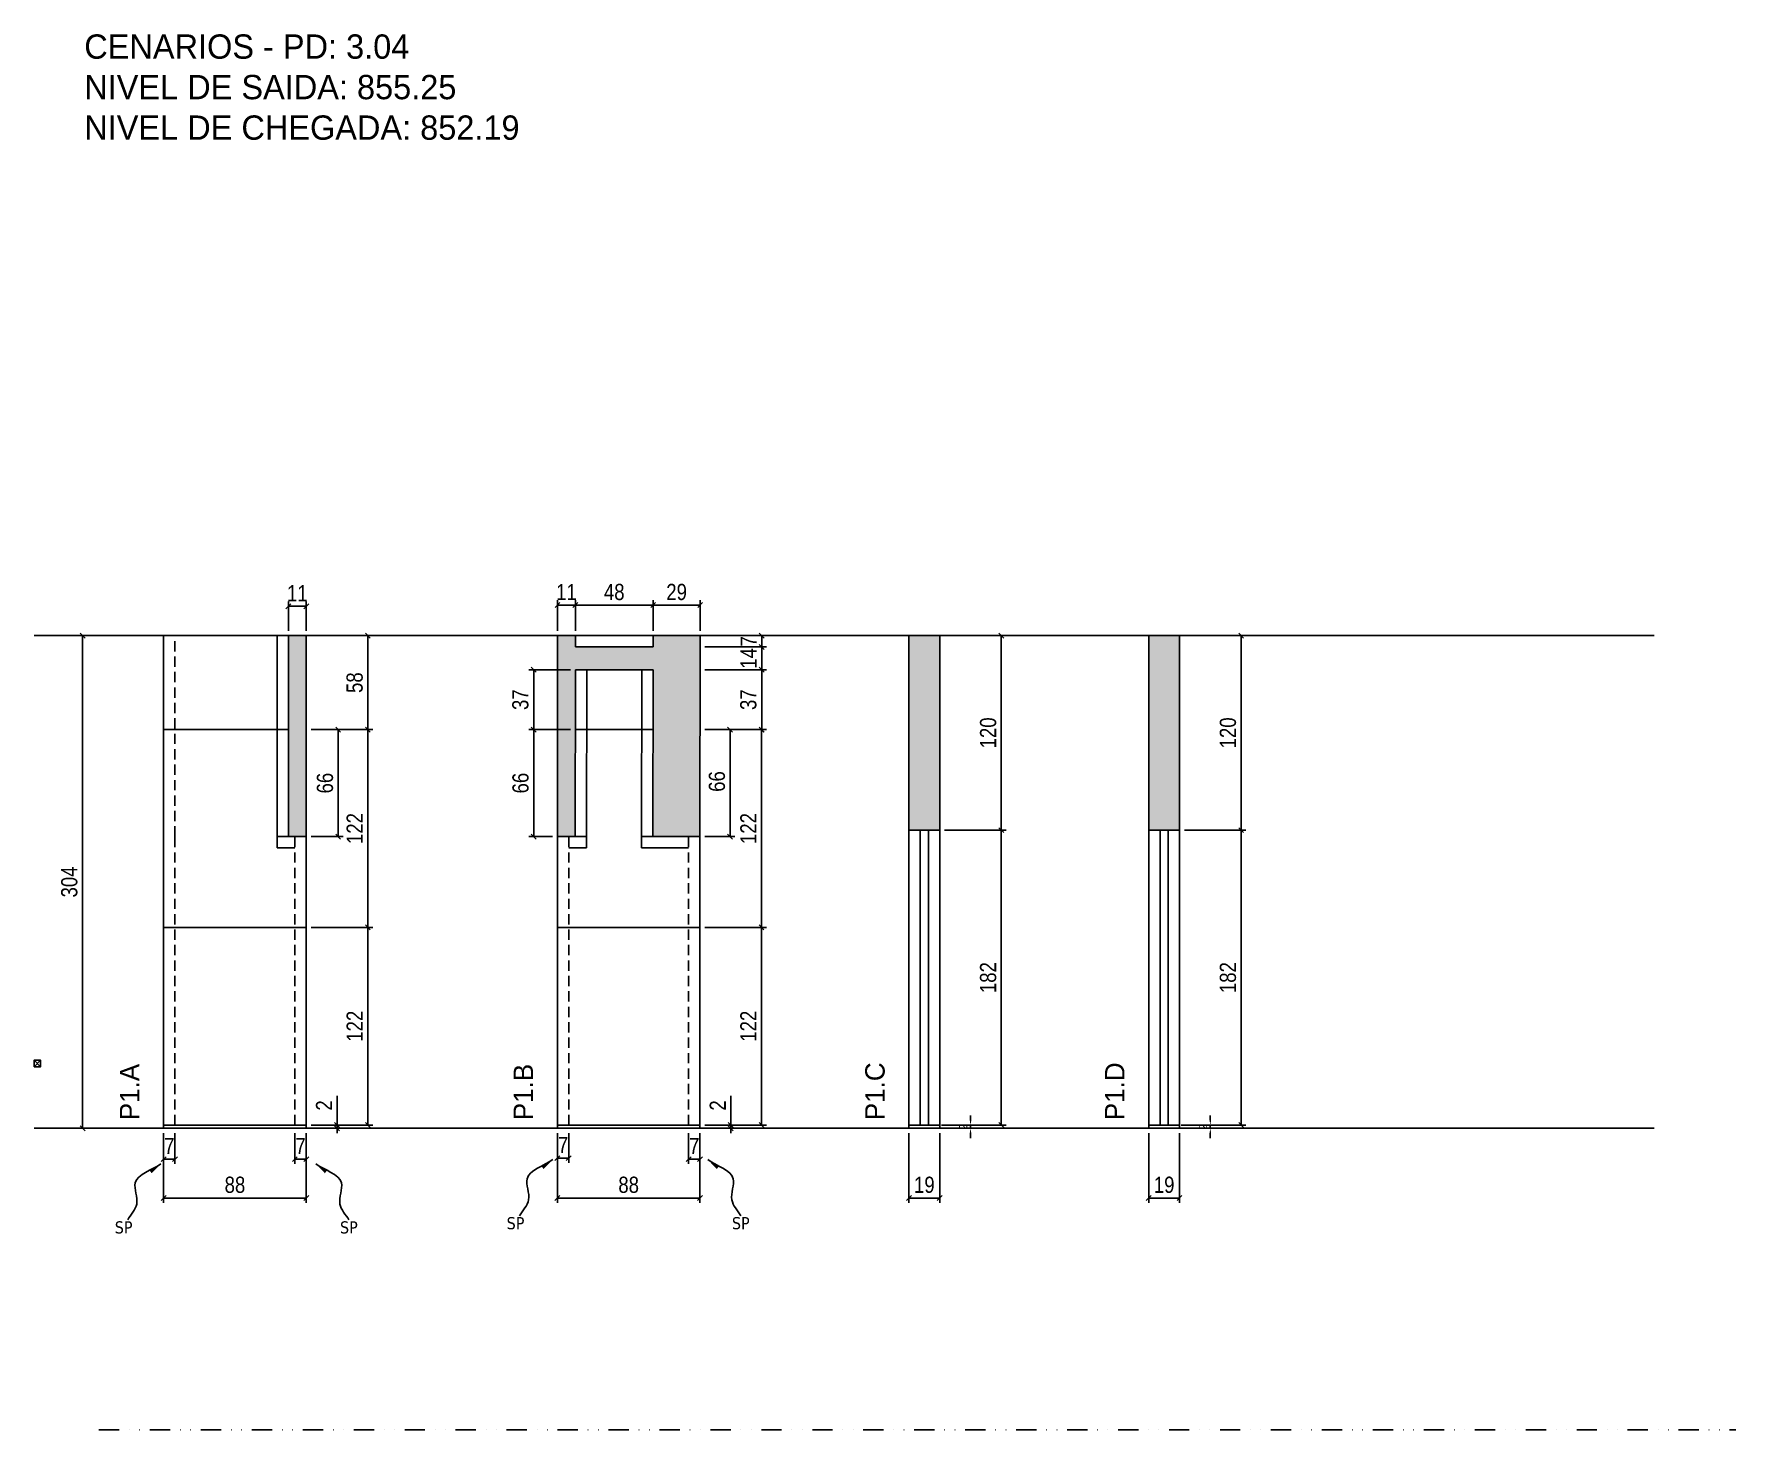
# Model space of a CAD drawing. Header units: centimetres. Extents: x 0 to 1050, y -566 to 295.
import ezdxf

# ---------------------------------------------------------------- set-up
doc = ezdxf.new("R2010")
doc.units = ezdxf.units.CM
for name, pattern in [('DASHED', [2, -2]), ('DIVIDE2', [0.625, 0.25, -0.125, 0, -0.125, 0, -0.125]), ('HIDDEN', [9.525, 6.35, -3.175])]:
    doc.linetypes.add(name, pattern=pattern)
for name, color, linetype in [('COTA', 241, 'Continuous'), ('NOMENCLATURA', 7, 'Continuous'), ('Nível', 160, 'Continuous'), ('Paineis', 7, 'Continuous'), ('Painéis', 200, 'Continuous'), ('SARR_2.2x7', 40, 'Continuous'), ('Sarrafo de Pressão', 42, 'HIDDEN'), ('texto', 7, 'Continuous')]:
    doc.layers.add(name, color=color, linetype=linetype)
doc.styles.add('COTA TECNICA', font='techl___.ttf', dxfattribs={"height": 10})
doc.dimstyles.new('PAINEL', dxfattribs={"dimtxt": 10, "dimasz": 3, "dimexe": 3, "dimexo": 3, "dimgap": 3, "dimtad": 1, "dimdec": 1, "dimzin": 12, "dimtxsty": 'COTA TECNICA', "dimblk1": 'OBLIQUE', "dimblk2": 'OBLIQUE', "dimsah": 1, "dimcen": 0.9, "dimclrd": 4, "dimclre": 4, "dimclrt": 240, "dimadec": 1, "dimazin": 3, "dimtfac": 1, "dimtdec": 1, "dimtmove": 0, "dimatfit": 3, "dimtzin": 12})
doc.dimstyles.new('PAINEL-NOVA', dxfattribs={"dimtxt": 5, "dimasz": 3, "dimexe": 1, "dimexo": 1, "dimgap": 1, "dimtad": 1, "dimcen": 2.5, "dimazin": 3, "dimtfac": 1, "dimtmove": 0, "dimatfit": 3})
doc.dimstyles.get("Standard").update_dxf_attribs({"dimtxt": 2.5, "dimasz": 2.5, "dimexe": 1.25, "dimexo": 0.625, "dimtad": 1, "dimcen": 2.5, "dimazin": 3, "dimtfac": 1, "dimtmove": 0, "dimatfit": 3})

# ---------------------------------------------------------------- blocks, each defined once
blk = doc.blocks.new('_Oblique')
at = {"color": 0, "linetype": 'ByBlock', "lineweight": -2}
blk.add_line((-0.5, -0.5), (0.5, 0.5), dxfattribs=at)
blk = doc.blocks.new('*D17')
at = {"layer": 'COTA', "color": 4, "lineweight": -2, "transparency": 16777216}
for p, q in [((47, -76), (27, -76)), ((30, -380), (30, -76)), ((47, -380), (27, -380))]:
    blk.add_line(p, q, dxfattribs=at)
at = {"layer": 'Defpoints', "color": 0, "transparency": 16777216}
for p in [(30, -76), (50, -76), (50, -380)]:
    blk.add_point(p, dxfattribs=at)
at = {"layer": 'COTA', "color": 4, "lineweight": -2, "transparency": 16777216, "xscale": 3, "yscale": 3, "zscale": 3}
for p, rotation in [((30, -76), 90), ((30, -380), 270)]:
    blk.add_blockref('_Oblique', p, dxfattribs=dict(at, rotation=rotation))
at = {"layer": 'COTA', "color": 240, "transparency": 16777216, "insert": (21.8, -228), "char_height": 10, "attachment_point": 5, "rotation": 90, "style": 'COTA TECNICA'}
blk.add_mtext('\\A1;304', dxfattribs=at)
blk = doc.blocks.new('MULDURA')
at = {"layer": 'Paineis'}
for p, q in [((0, 0), (4, 4)), ((4, 0), (0, 4))]:
    blk.add_line(p, q, dxfattribs=at)
blk.add_lwpolyline([(0, 0), (4, 0), (4, 4), (0, 4)], close=True, dxfattribs=at)
blk = doc.blocks.new('*D19')
at = {"layer": 'COTA', "color": 4, "lineweight": -2, "transparency": 16777216}
for p, q in [((187, -378), (187, -359.9)), ((171, -378), (190, -378)), ((187, -380), (187, -378)), ((171, -380), (190, -380)), ((187, -380), (187, -383))]:
    blk.add_line(p, q, dxfattribs=at)
at = {"layer": 'Defpoints', "color": 0, "transparency": 16777216}
for p in [(168, -378), (187, -378), (168, -380)]:
    blk.add_point(p, dxfattribs=at)
at = {"layer": 'COTA', "color": 4, "lineweight": -2, "transparency": 16777216, "xscale": 3, "yscale": 3, "zscale": 3}
for p, rotation in [((187, -378), 270), ((187, -380), 90)]:
    blk.add_blockref('_Oblique', p, dxfattribs=dict(at, rotation=rotation))
at = {"layer": 'COTA', "color": 240, "transparency": 16777216, "insert": (179, -365.9), "char_height": 10, "attachment_point": 5, "rotation": 90, "style": 'COTA TECNICA'}
blk.add_mtext('\\A1;2', dxfattribs=at)
blk = doc.blocks.new('*D20')
at = {"layer": 'COTA', "color": 4, "lineweight": -2, "transparency": 16777216}
for p, q in [((171, -256), (209, -256)), ((206, -378), (206, -256)), ((171, -378), (209, -378))]:
    blk.add_line(p, q, dxfattribs=at)
at = {"layer": 'Defpoints', "color": 0, "transparency": 16777216}
for p in [(168, -256), (206, -256), (168, -378)]:
    blk.add_point(p, dxfattribs=at)
at = {"layer": 'COTA', "color": 4, "lineweight": -2, "transparency": 16777216, "xscale": 3, "yscale": 3, "zscale": 3}
for p, rotation in [((206, -256), 90), ((206, -378), 270)]:
    blk.add_blockref('_Oblique', p, dxfattribs=dict(at, rotation=rotation))
at = {"layer": 'COTA', "color": 240, "transparency": 16777216, "insert": (197.9, -317), "char_height": 10, "attachment_point": 5, "rotation": 90, "style": 'COTA TECNICA'}
blk.add_mtext('\\A1;122', dxfattribs=at)
blk = doc.blocks.new('*D21')
at = {"layer": 'COTA', "color": 4, "lineweight": -2, "transparency": 16777216}
for p, q in [((171, -76), (209, -76)), ((206, -134), (206, -76)), ((171, -134), (209, -134))]:
    blk.add_line(p, q, dxfattribs=at)
at = {"layer": 'Defpoints', "color": 0, "transparency": 16777216}
for p in [(168, -76), (206, -76), (168, -134)]:
    blk.add_point(p, dxfattribs=at)
at = {"layer": 'COTA', "color": 4, "lineweight": -2, "transparency": 16777216, "xscale": 3, "yscale": 3, "zscale": 3}
for p, rotation in [((206, -76), 90), ((206, -134), 270)]:
    blk.add_blockref('_Oblique', p, dxfattribs=dict(at, rotation=rotation))
at = {"layer": 'COTA', "color": 240, "transparency": 16777216, "insert": (197.9, -105), "char_height": 10, "attachment_point": 5, "rotation": 90, "style": 'COTA TECNICA'}
blk.add_mtext('\\A1;58', dxfattribs=at)
blk = doc.blocks.new('*D23')
at = {"layer": 'COTA', "color": 4, "lineweight": -2, "transparency": 16777216}
for p, q in [((80, -383), (80, -402)), ((87, -383), (87, -402)), ((80, -399), (87, -399))]:
    blk.add_line(p, q, dxfattribs=at)
at = {"layer": 'Defpoints', "color": 0, "transparency": 16777216}
for p in [(80, -380), (87, -380), (87, -399)]:
    blk.add_point(p, dxfattribs=at)
at = {"layer": 'COTA', "color": 4, "lineweight": -2, "transparency": 16777216, "xscale": 3, "yscale": 3, "zscale": 3, "rotation": 180}
blk.add_blockref('_Oblique', (80, -399), dxfattribs=at)
at = {"layer": 'COTA', "color": 4, "lineweight": -2, "transparency": 16777216, "xscale": 3, "yscale": 3, "zscale": 3}
blk.add_blockref('_Oblique', (87, -399), dxfattribs=at)
at = {"layer": 'COTA', "color": 240, "transparency": 16777216, "insert": (83.5, -390.9), "char_height": 10, "attachment_point": 5, "style": 'COTA TECNICA'}
blk.add_mtext('\\A1;7', dxfattribs=at)
blk = doc.blocks.new('*D24')
at = {"layer": 'COTA', "color": 4, "lineweight": -2, "transparency": 16777216}
for p, q in [((161, -383), (161, -402)), ((168, -383), (168, -402)), ((161, -399), (168, -399))]:
    blk.add_line(p, q, dxfattribs=at)
at = {"layer": 'Defpoints', "color": 0, "transparency": 16777216}
for p in [(161, -380), (168, -380), (168, -399)]:
    blk.add_point(p, dxfattribs=at)
at = {"layer": 'COTA', "color": 4, "lineweight": -2, "transparency": 16777216, "xscale": 3, "yscale": 3, "zscale": 3, "rotation": 180}
blk.add_blockref('_Oblique', (161, -399), dxfattribs=at)
at = {"layer": 'COTA', "color": 4, "lineweight": -2, "transparency": 16777216, "xscale": 3, "yscale": 3, "zscale": 3}
blk.add_blockref('_Oblique', (168, -399), dxfattribs=at)
at = {"layer": 'COTA', "color": 240, "transparency": 16777216, "insert": (164.5, -390.9), "char_height": 10, "attachment_point": 5, "style": 'COTA TECNICA'}
blk.add_mtext('\\A1;7', dxfattribs=at)
blk = doc.blocks.new('*D25')
at = {"layer": 'COTA', "color": 4, "lineweight": -2, "transparency": 16777216}
for p, q in [((80, -383), (80, -426)), ((168, -383), (168, -426)), ((80, -423), (168, -423))]:
    blk.add_line(p, q, dxfattribs=at)
at = {"layer": 'Defpoints', "color": 0, "transparency": 16777216}
for p in [(80, -380), (168, -380), (168, -423)]:
    blk.add_point(p, dxfattribs=at)
at = {"layer": 'COTA', "color": 4, "lineweight": -2, "transparency": 16777216, "xscale": 3, "yscale": 3, "zscale": 3, "rotation": 180}
blk.add_blockref('_Oblique', (80, -423), dxfattribs=at)
at = {"layer": 'COTA', "color": 4, "lineweight": -2, "transparency": 16777216, "xscale": 3, "yscale": 3, "zscale": 3}
blk.add_blockref('_Oblique', (168, -423), dxfattribs=at)
at = {"layer": 'COTA', "color": 240, "transparency": 16777216, "insert": (124, -414.9), "char_height": 10, "attachment_point": 5, "style": 'COTA TECNICA'}
blk.add_mtext('\\A1;88', dxfattribs=at)
blk = doc.blocks.new('*D26')
at = {"layer": 'COTA', "color": 4, "lineweight": -2, "transparency": 16777216}
for p, q in [((430, -378), (430, -359.9)), ((414, -378), (433, -378)), ((430, -380), (430, -378)), ((414, -380), (433, -380)), ((430, -380), (430, -383))]:
    blk.add_line(p, q, dxfattribs=at)
at = {"layer": 'Defpoints', "color": 0, "transparency": 16777216}
for p in [(411, -378), (430, -378), (411, -380)]:
    blk.add_point(p, dxfattribs=at)
at = {"layer": 'COTA', "color": 4, "lineweight": -2, "transparency": 16777216, "xscale": 3, "yscale": 3, "zscale": 3}
for p, rotation in [((430, -378), 270), ((430, -380), 90)]:
    blk.add_blockref('_Oblique', p, dxfattribs=dict(at, rotation=rotation))
at = {"layer": 'COTA', "color": 240, "transparency": 16777216, "insert": (422, -365.9), "char_height": 10, "attachment_point": 5, "rotation": 90, "style": 'COTA TECNICA'}
blk.add_mtext('\\A1;2', dxfattribs=at)
blk = doc.blocks.new('*D27')
at = {"layer": 'COTA', "color": 4, "lineweight": -2, "transparency": 16777216}
for p, q in [((414, -256), (452, -256)), ((449, -378), (449, -256)), ((414, -378), (452, -378))]:
    blk.add_line(p, q, dxfattribs=at)
at = {"layer": 'Defpoints', "color": 0, "transparency": 16777216}
for p in [(411, -256), (449, -256), (411, -378)]:
    blk.add_point(p, dxfattribs=at)
at = {"layer": 'COTA', "color": 4, "lineweight": -2, "transparency": 16777216, "xscale": 3, "yscale": 3, "zscale": 3}
for p, rotation in [((449, -256), 90), ((449, -378), 270)]:
    blk.add_blockref('_Oblique', p, dxfattribs=dict(at, rotation=rotation))
at = {"layer": 'COTA', "color": 240, "transparency": 16777216, "insert": (440.9, -317), "char_height": 10, "attachment_point": 5, "rotation": 90, "style": 'COTA TECNICA'}
blk.add_mtext('\\A1;122', dxfattribs=at)
blk = doc.blocks.new('*D28')
at = {"layer": 'COTA', "color": 4, "lineweight": -2, "transparency": 16777216}
for p, q in [((414.1, -97), (452.1, -97)), ((449.1, -134), (449.1, -97)), ((414.1, -134), (452.1, -134))]:
    blk.add_line(p, q, dxfattribs=at)
at = {"layer": 'Defpoints', "color": 0, "transparency": 16777216}
for p in [(411.1, -97), (449.1, -97), (411.1, -134)]:
    blk.add_point(p, dxfattribs=at)
at = {"layer": 'COTA', "color": 4, "lineweight": -2, "transparency": 16777216, "xscale": 3, "yscale": 3, "zscale": 3}
for p, rotation in [((449.1, -97), 90), ((449.1, -134), 270)]:
    blk.add_blockref('_Oblique', p, dxfattribs=dict(at, rotation=rotation))
at = {"layer": 'COTA', "color": 240, "transparency": 16777216, "insert": (440.9, -115.5), "char_height": 10, "attachment_point": 5, "rotation": 90, "style": 'COTA TECNICA'}
blk.add_mtext('\\A1;37', dxfattribs=at)
blk = doc.blocks.new('*D31')
at = {"layer": 'COTA', "color": 4, "lineweight": -2, "transparency": 16777216}
for p, q in [((323, -383), (323, -401.4)), ((330, -383), (330, -401.4)), ((323, -398.4), (330, -398.4))]:
    blk.add_line(p, q, dxfattribs=at)
at = {"layer": 'Defpoints', "color": 0, "transparency": 16777216}
for p in [(323, -380), (330, -380), (330, -398.4)]:
    blk.add_point(p, dxfattribs=at)
at = {"layer": 'COTA', "color": 4, "lineweight": -2, "transparency": 16777216, "xscale": 3, "yscale": 3, "zscale": 3, "rotation": 180}
blk.add_blockref('_Oblique', (323, -398.4), dxfattribs=at)
at = {"layer": 'COTA', "color": 4, "lineweight": -2, "transparency": 16777216, "xscale": 3, "yscale": 3, "zscale": 3}
blk.add_blockref('_Oblique', (330, -398.4), dxfattribs=at)
at = {"layer": 'COTA', "color": 240, "transparency": 16777216, "insert": (326.5, -390.3), "char_height": 10, "attachment_point": 5, "style": 'COTA TECNICA'}
blk.add_mtext('\\A1;7', dxfattribs=at)
blk = doc.blocks.new('*D32')
at = {"layer": 'COTA', "color": 4, "lineweight": -2, "transparency": 16777216}
for p, q in [((404, -383), (404, -402)), ((411, -383), (411, -402)), ((404, -399), (411, -399))]:
    blk.add_line(p, q, dxfattribs=at)
at = {"layer": 'Defpoints', "color": 0, "transparency": 16777216}
for p in [(404, -380), (411, -380), (411, -399)]:
    blk.add_point(p, dxfattribs=at)
at = {"layer": 'COTA', "color": 4, "lineweight": -2, "transparency": 16777216, "xscale": 3, "yscale": 3, "zscale": 3, "rotation": 180}
blk.add_blockref('_Oblique', (404, -399), dxfattribs=at)
at = {"layer": 'COTA', "color": 4, "lineweight": -2, "transparency": 16777216, "xscale": 3, "yscale": 3, "zscale": 3}
blk.add_blockref('_Oblique', (411, -399), dxfattribs=at)
at = {"layer": 'COTA', "color": 240, "transparency": 16777216, "insert": (407.5, -390.9), "char_height": 10, "attachment_point": 5, "style": 'COTA TECNICA'}
blk.add_mtext('\\A1;7', dxfattribs=at)
blk = doc.blocks.new('*D33')
at = {"layer": 'COTA', "color": 4, "lineweight": -2, "transparency": 16777216}
for p, q in [((323, -383), (323, -426)), ((411, -383), (411, -426)), ((323, -423), (411, -423))]:
    blk.add_line(p, q, dxfattribs=at)
at = {"layer": 'Defpoints', "color": 0, "transparency": 16777216}
for p in [(323, -380), (411, -380), (411, -423)]:
    blk.add_point(p, dxfattribs=at)
at = {"layer": 'COTA', "color": 4, "lineweight": -2, "transparency": 16777216, "xscale": 3, "yscale": 3, "zscale": 3, "rotation": 180}
blk.add_blockref('_Oblique', (323, -423), dxfattribs=at)
at = {"layer": 'COTA', "color": 4, "lineweight": -2, "transparency": 16777216, "xscale": 3, "yscale": 3, "zscale": 3}
blk.add_blockref('_Oblique', (411, -423), dxfattribs=at)
at = {"layer": 'COTA', "color": 240, "transparency": 16777216, "insert": (367, -414.9), "char_height": 10, "attachment_point": 5, "style": 'COTA TECNICA'}
blk.add_mtext('\\A1;88', dxfattribs=at)
blk = doc.blocks.new('*D35')
at = {"layer": 'COTA', "color": 4, "lineweight": -2, "transparency": 16777216}
for p, q in [((562, -196), (600, -196)), ((597, -378), (597, -196)), ((562, -378), (600, -378))]:
    blk.add_line(p, q, dxfattribs=at)
at = {"layer": 'Defpoints', "color": 0, "transparency": 16777216}
for p in [(559, -196), (597, -196), (559, -378)]:
    blk.add_point(p, dxfattribs=at)
at = {"layer": 'COTA', "color": 4, "lineweight": -2, "transparency": 16777216, "xscale": 3, "yscale": 3, "zscale": 3}
for p, rotation in [((597, -196), 90), ((597, -378), 270)]:
    blk.add_blockref('_Oblique', p, dxfattribs=dict(at, rotation=rotation))
at = {"layer": 'COTA', "color": 240, "transparency": 16777216, "insert": (588.9, -287), "char_height": 10, "attachment_point": 5, "rotation": 90, "style": 'COTA TECNICA'}
blk.add_mtext('\\A1;182', dxfattribs=at)
blk = doc.blocks.new('*D36')
at = {"layer": 'COTA', "color": 4, "lineweight": -2, "transparency": 16777216}
for p, q in [((562, -76), (600, -76)), ((597, -196), (597, -76)), ((562, -196), (600, -196))]:
    blk.add_line(p, q, dxfattribs=at)
at = {"layer": 'Defpoints', "color": 0, "transparency": 16777216}
for p in [(559, -76), (597, -76), (559, -196)]:
    blk.add_point(p, dxfattribs=at)
at = {"layer": 'COTA', "color": 4, "lineweight": -2, "transparency": 16777216, "xscale": 3, "yscale": 3, "zscale": 3}
for p, rotation in [((597, -76), 90), ((597, -196), 270)]:
    blk.add_blockref('_Oblique', p, dxfattribs=dict(at, rotation=rotation))
at = {"layer": 'COTA', "color": 240, "transparency": 16777216, "insert": (588.9, -136), "char_height": 10, "attachment_point": 5, "rotation": 90, "style": 'COTA TECNICA'}
blk.add_mtext('\\A1;120', dxfattribs=at)
blk = doc.blocks.new('*D39')
at = {"layer": 'COTA', "color": 4, "lineweight": -2, "transparency": 16777216}
for p, q in [((540, -383), (540, -426)), ((559, -383), (559, -426)), ((540, -423), (559, -423))]:
    blk.add_line(p, q, dxfattribs=at)
at = {"layer": 'Defpoints', "color": 0, "transparency": 16777216}
for p in [(540, -380), (559, -380), (559, -423)]:
    blk.add_point(p, dxfattribs=at)
at = {"layer": 'COTA', "color": 4, "lineweight": -2, "transparency": 16777216, "xscale": 3, "yscale": 3, "zscale": 3, "rotation": 180}
blk.add_blockref('_Oblique', (540, -423), dxfattribs=at)
at = {"layer": 'COTA', "color": 4, "lineweight": -2, "transparency": 16777216, "xscale": 3, "yscale": 3, "zscale": 3}
blk.add_blockref('_Oblique', (559, -423), dxfattribs=at)
at = {"layer": 'COTA', "color": 240, "transparency": 16777216, "insert": (549.5, -414.9), "char_height": 10, "attachment_point": 5, "style": 'COTA TECNICA'}
blk.add_mtext('\\A1;19', dxfattribs=at)
blk = doc.blocks.new('*D41')
at = {"layer": 'COTA', "color": 4, "lineweight": -2, "transparency": 16777216}
for p, q in [((710, -196), (748, -196)), ((745, -378), (745, -196)), ((710, -378), (748, -378))]:
    blk.add_line(p, q, dxfattribs=at)
at = {"layer": 'Defpoints', "color": 0, "transparency": 16777216}
for p in [(707, -196), (745, -196), (707, -378)]:
    blk.add_point(p, dxfattribs=at)
at = {"layer": 'COTA', "color": 4, "lineweight": -2, "transparency": 16777216, "xscale": 3, "yscale": 3, "zscale": 3}
for p, rotation in [((745, -196), 90), ((745, -378), 270)]:
    blk.add_blockref('_Oblique', p, dxfattribs=dict(at, rotation=rotation))
at = {"layer": 'COTA', "color": 240, "transparency": 16777216, "insert": (736.9, -287), "char_height": 10, "attachment_point": 5, "rotation": 90, "style": 'COTA TECNICA'}
blk.add_mtext('\\A1;182', dxfattribs=at)
blk = doc.blocks.new('*D42')
at = {"layer": 'COTA', "color": 4, "lineweight": -2, "transparency": 16777216}
for p, q in [((710, -76), (748, -76)), ((745, -196), (745, -76)), ((710, -196), (748, -196))]:
    blk.add_line(p, q, dxfattribs=at)
at = {"layer": 'Defpoints', "color": 0, "transparency": 16777216}
for p in [(707, -76), (745, -76), (707, -196)]:
    blk.add_point(p, dxfattribs=at)
at = {"layer": 'COTA', "color": 4, "lineweight": -2, "transparency": 16777216, "xscale": 3, "yscale": 3, "zscale": 3}
for p, rotation in [((745, -76), 90), ((745, -196), 270)]:
    blk.add_blockref('_Oblique', p, dxfattribs=dict(at, rotation=rotation))
at = {"layer": 'COTA', "color": 240, "transparency": 16777216, "insert": (736.9, -136), "char_height": 10, "attachment_point": 5, "rotation": 90, "style": 'COTA TECNICA'}
blk.add_mtext('\\A1;120', dxfattribs=at)
blk = doc.blocks.new('*D45')
at = {"layer": 'COTA', "color": 4, "lineweight": -2, "transparency": 16777216}
for p, q in [((688, -383), (688, -426)), ((707, -383), (707, -426)), ((688, -423), (707, -423))]:
    blk.add_line(p, q, dxfattribs=at)
at = {"layer": 'Defpoints', "color": 0, "transparency": 16777216}
for p in [(688, -380), (707, -380), (707, -423)]:
    blk.add_point(p, dxfattribs=at)
at = {"layer": 'COTA', "color": 4, "lineweight": -2, "transparency": 16777216, "xscale": 3, "yscale": 3, "zscale": 3, "rotation": 180}
blk.add_blockref('_Oblique', (688, -423), dxfattribs=at)
at = {"layer": 'COTA', "color": 4, "lineweight": -2, "transparency": 16777216, "xscale": 3, "yscale": 3, "zscale": 3}
blk.add_blockref('_Oblique', (707, -423), dxfattribs=at)
at = {"layer": 'COTA', "color": 240, "transparency": 16777216, "insert": (697.5, -414.9), "char_height": 10, "attachment_point": 5, "style": 'COTA TECNICA'}
blk.add_mtext('\\A1;19', dxfattribs=at)
blk = doc.blocks.new('*D139')
at = {"layer": 'COTA', "color": 4, "lineweight": -2, "transparency": 16777216}
for p, q in [((414.1, -76), (452.1, -76)), ((414.1, -83), (452.1, -83)), ((449.1, -83), (449.1, -76))]:
    blk.add_line(p, q, dxfattribs=at)
at = {"layer": 'Defpoints', "color": 0, "transparency": 16777216}
for p in [(411.1, -76), (411.1, -83), (449.1, -76)]:
    blk.add_point(p, dxfattribs=at)
at = {"layer": 'COTA', "color": 4, "lineweight": -2, "transparency": 16777216, "xscale": 3, "yscale": 3, "zscale": 3}
for p, rotation in [((449.1, -76), 90), ((449.1, -83), 270)]:
    blk.add_blockref('_Oblique', p, dxfattribs=dict(at, rotation=rotation))
at = {"layer": 'COTA', "color": 240, "transparency": 16777216, "insert": (441.1, -79.5), "char_height": 10, "attachment_point": 5, "rotation": 90, "style": 'COTA TECNICA'}
blk.add_mtext('\\A1;7', dxfattribs=at)
blk = doc.blocks.new('*D140')
at = {"layer": 'COTA', "color": 4, "lineweight": -2, "transparency": 16777216}
for p, q in [((382.1, -73), (382.1, -54.1)), ((382.1, -57.1), (411.1, -57.1)), ((411.1, -73), (411.1, -54.1))]:
    blk.add_line(p, q, dxfattribs=at)
at = {"layer": 'Defpoints', "color": 0, "transparency": 16777216}
for p in [(411.1, -57.1), (382.1, -76), (411.1, -76)]:
    blk.add_point(p, dxfattribs=at)
at = {"layer": 'COTA', "color": 4, "lineweight": -2, "transparency": 16777216, "xscale": 3, "yscale": 3, "zscale": 3, "rotation": 180}
blk.add_blockref('_Oblique', (382.1, -57.1), dxfattribs=at)
at = {"layer": 'COTA', "color": 4, "lineweight": -2, "transparency": 16777216, "xscale": 3, "yscale": 3, "zscale": 3}
blk.add_blockref('_Oblique', (411.1, -57.1), dxfattribs=at)
at = {"layer": 'COTA', "color": 240, "transparency": 16777216, "insert": (396.6, -49.1), "char_height": 10, "attachment_point": 5, "style": 'COTA TECNICA'}
blk.add_mtext('\\A1;29', dxfattribs=at)
blk = doc.blocks.new('*D141')
at = {"layer": 'COTA', "color": 4, "lineweight": -2, "transparency": 16777216}
for p, q in [((323.1, -73), (323.1, -54.1)), ((334.1, -57.1), (323.1, -57.1)), ((334.1, -73), (334.1, -54.1))]:
    blk.add_line(p, q, dxfattribs=at)
at = {"layer": 'Defpoints', "color": 0, "transparency": 16777216}
for p in [(323.1, -57.1), (323.1, -76), (334.1, -76)]:
    blk.add_point(p, dxfattribs=at)
at = {"layer": 'COTA', "color": 4, "lineweight": -2, "transparency": 16777216, "xscale": 3, "yscale": 3, "zscale": 3, "rotation": 180}
blk.add_blockref('_Oblique', (323.1, -57.1), dxfattribs=at)
at = {"layer": 'COTA', "color": 4, "lineweight": -2, "transparency": 16777216, "xscale": 3, "yscale": 3, "zscale": 3}
blk.add_blockref('_Oblique', (334.1, -57.1), dxfattribs=at)
at = {"layer": 'COTA', "color": 240, "transparency": 16777216, "insert": (328.6, -49.1), "char_height": 10, "attachment_point": 5, "style": 'COTA TECNICA'}
blk.add_mtext('\\A1;11', dxfattribs=at)
blk = doc.blocks.new('*D142')
at = {"layer": 'COTA', "color": 4, "lineweight": -2, "transparency": 16777216}
for p, q in [((331.1, -134), (305.4, -134)), ((308.4, -134), (308.4, -200)), ((320, -200), (305.4, -200))]:
    blk.add_line(p, q, dxfattribs=at)
at = {"layer": 'Defpoints', "color": 0, "transparency": 16777216}
for p in [(334.1, -134), (308.4, -200), (323, -200)]:
    blk.add_point(p, dxfattribs=at)
at = {"layer": 'COTA', "color": 4, "lineweight": -2, "transparency": 16777216, "xscale": 3, "yscale": 3, "zscale": 3}
for p, rotation in [((308.4, -134), 90), ((308.4, -200), 270)]:
    blk.add_blockref('_Oblique', p, dxfattribs=dict(at, rotation=rotation))
at = {"layer": 'COTA', "color": 240, "transparency": 16777216, "insert": (300.3, -167), "char_height": 10, "attachment_point": 5, "rotation": 90, "style": 'COTA TECNICA'}
blk.add_mtext('\\A1;66', dxfattribs=at)
blk = doc.blocks.new('*D143')
at = {"layer": 'COTA', "color": 4, "lineweight": -2, "transparency": 16777216}
for p, q in [((157, -73), (157, -54.9)), ((157, -57.9), (168, -57.9)), ((168, -73), (168, -54.9))]:
    blk.add_line(p, q, dxfattribs=at)
at = {"layer": 'Defpoints', "color": 0, "transparency": 16777216}
for p in [(168, -57.9), (157, -76), (168, -76)]:
    blk.add_point(p, dxfattribs=at)
at = {"layer": 'COTA', "color": 4, "lineweight": -2, "transparency": 16777216, "xscale": 3, "yscale": 3, "zscale": 3, "rotation": 180}
blk.add_blockref('_Oblique', (157, -57.9), dxfattribs=at)
at = {"layer": 'COTA', "color": 4, "lineweight": -2, "transparency": 16777216, "xscale": 3, "yscale": 3, "zscale": 3}
blk.add_blockref('_Oblique', (168, -57.9), dxfattribs=at)
at = {"layer": 'COTA', "color": 240, "transparency": 16777216, "insert": (162.5, -49.8), "char_height": 10, "attachment_point": 5, "style": 'COTA TECNICA'}
blk.add_mtext('\\A1;11', dxfattribs=at)
blk = doc.blocks.new('*D147')
at = {"layer": 'COTA', "color": 4, "lineweight": -2, "transparency": 16777216}
for p, q in [((414.1, -134), (452, -134)), ((449, -134), (449, -256)), ((414.1, -256), (452, -256))]:
    blk.add_line(p, q, dxfattribs=at)
at = {"layer": 'Defpoints', "color": 0, "transparency": 16777216}
for p in [(411.1, -134), (411.1, -256), (449, -256)]:
    blk.add_point(p, dxfattribs=at)
at = {"layer": 'COTA', "color": 4, "lineweight": -2, "transparency": 16777216, "xscale": 3, "yscale": 3, "zscale": 3}
for p, rotation in [((449, -134), 90), ((449, -256), 270)]:
    blk.add_blockref('_Oblique', p, dxfattribs=dict(at, rotation=rotation))
at = {"layer": 'COTA', "color": 240, "transparency": 16777216, "insert": (440.9, -195), "char_height": 10, "attachment_point": 5, "rotation": 90, "style": 'COTA TECNICA'}
blk.add_mtext('\\A1;122', dxfattribs=at)
blk = doc.blocks.new('*D148')
at = {"layer": 'COTA', "color": 4, "lineweight": -2, "transparency": 16777216}
for p, q in [((414.1, -134), (432.6, -134)), ((429.6, -134), (429.6, -200)), ((414, -200), (432.6, -200))]:
    blk.add_line(p, q, dxfattribs=at)
at = {"layer": 'Defpoints', "color": 0, "transparency": 16777216}
for p in [(411.1, -134), (411, -200), (429.6, -200)]:
    blk.add_point(p, dxfattribs=at)
at = {"layer": 'COTA', "color": 4, "lineweight": -2, "transparency": 16777216, "xscale": 3, "yscale": 3, "zscale": 3}
for p, rotation in [((429.6, -134), 90), ((429.6, -200), 270)]:
    blk.add_blockref('_Oblique', p, dxfattribs=dict(at, rotation=rotation))
at = {"layer": 'COTA', "color": 240, "transparency": 16777216, "insert": (421.5, -166), "char_height": 10, "attachment_point": 5, "rotation": 90, "style": 'COTA TECNICA'}
blk.add_mtext('\\A1;66', dxfattribs=at)
blk = doc.blocks.new('*D150')
at = {"layer": 'COTA', "color": 4, "lineweight": -2, "transparency": 16777216}
for p, q in [((334.1, -73), (334.1, -54.1)), ((334.1, -57.1), (382.1, -57.1)), ((382.1, -73), (382.1, -54.1))]:
    blk.add_line(p, q, dxfattribs=at)
at = {"layer": 'Defpoints', "color": 0, "transparency": 16777216}
for p in [(382.1, -57.1), (334.1, -76), (382.1, -76)]:
    blk.add_point(p, dxfattribs=at)
at = {"layer": 'COTA', "color": 4, "lineweight": -2, "transparency": 16777216, "xscale": 3, "yscale": 3, "zscale": 3, "rotation": 180}
blk.add_blockref('_Oblique', (334.1, -57.1), dxfattribs=at)
at = {"layer": 'COTA', "color": 4, "lineweight": -2, "transparency": 16777216, "xscale": 3, "yscale": 3, "zscale": 3}
blk.add_blockref('_Oblique', (382.1, -57.1), dxfattribs=at)
at = {"layer": 'COTA', "color": 240, "transparency": 16777216, "insert": (358.1, -49.1), "char_height": 10, "attachment_point": 5, "style": 'COTA TECNICA'}
blk.add_mtext('\\A1;48', dxfattribs=at)
blk = doc.blocks.new('*D151')
at = {"layer": 'COTA', "color": 4, "lineweight": -2, "transparency": 16777216}
for p, q in [((331.1, -97), (305.4, -97)), ((308.4, -97), (308.4, -134)), ((331.2, -134), (305.4, -134))]:
    blk.add_line(p, q, dxfattribs=at)
at = {"layer": 'Defpoints', "color": 0, "transparency": 16777216}
for p in [(334.1, -97), (308.4, -134), (334.2, -134)]:
    blk.add_point(p, dxfattribs=at)
at = {"layer": 'COTA', "color": 4, "lineweight": -2, "transparency": 16777216, "xscale": 3, "yscale": 3, "zscale": 3}
for p, rotation in [((308.4, -97), 90), ((308.4, -134), 270)]:
    blk.add_blockref('_Oblique', p, dxfattribs=dict(at, rotation=rotation))
at = {"layer": 'COTA', "color": 240, "transparency": 16777216, "insert": (300.2, -115.5), "char_height": 10, "attachment_point": 5, "rotation": 90, "style": 'COTA TECNICA'}
blk.add_mtext('\\A1;37', dxfattribs=at)
blk = doc.blocks.new('*D152')
at = {"layer": 'COTA', "color": 4, "lineweight": -2, "transparency": 16777216}
for p, q in [((171, -134), (190.7, -134)), ((187.7, -134), (187.7, -200)), ((171, -200), (190.7, -200))]:
    blk.add_line(p, q, dxfattribs=at)
at = {"layer": 'Defpoints', "color": 0, "transparency": 16777216}
for p in [(168, -134), (168, -200), (187.7, -200)]:
    blk.add_point(p, dxfattribs=at)
at = {"layer": 'COTA', "color": 4, "lineweight": -2, "transparency": 16777216, "xscale": 3, "yscale": 3, "zscale": 3}
for p, rotation in [((187.7, -134), 90), ((187.7, -200), 270)]:
    blk.add_blockref('_Oblique', p, dxfattribs=dict(at, rotation=rotation))
at = {"layer": 'COTA', "color": 240, "transparency": 16777216, "insert": (179.6, -167), "char_height": 10, "attachment_point": 5, "rotation": 90, "style": 'COTA TECNICA'}
blk.add_mtext('\\A1;66', dxfattribs=at)
blk = doc.blocks.new('*D153')
at = {"layer": 'COTA', "color": 4, "lineweight": -2, "transparency": 16777216}
for p, q in [((171, -134), (209, -134)), ((206, -256), (206, -134)), ((171, -256), (209, -256))]:
    blk.add_line(p, q, dxfattribs=at)
at = {"layer": 'Defpoints', "color": 0, "transparency": 16777216}
for p in [(168, -134), (206, -134), (168, -256)]:
    blk.add_point(p, dxfattribs=at)
at = {"layer": 'COTA', "color": 4, "lineweight": -2, "transparency": 16777216, "xscale": 3, "yscale": 3, "zscale": 3}
for p, rotation in [((206, -134), 90), ((206, -256), 270)]:
    blk.add_blockref('_Oblique', p, dxfattribs=dict(at, rotation=rotation))
at = {"layer": 'COTA', "color": 240, "transparency": 16777216, "insert": (197.9, -195), "char_height": 10, "attachment_point": 5, "rotation": 90, "style": 'COTA TECNICA'}
blk.add_mtext('\\A1;122', dxfattribs=at)
blk = doc.blocks.new('*D154')
at = {"layer": 'COTA', "color": 4, "lineweight": -2, "transparency": 16777216}
for p, q in [((414.1, -83), (452.1, -83)), ((449.1, -83), (449.1, -97)), ((414.1, -97), (452.1, -97))]:
    blk.add_line(p, q, dxfattribs=at)
at = {"layer": 'Defpoints', "color": 0, "transparency": 16777216}
for p in [(411.1, -83), (411.1, -97), (449.1, -97)]:
    blk.add_point(p, dxfattribs=at)
at = {"layer": 'COTA', "color": 4, "lineweight": -2, "transparency": 16777216, "xscale": 3, "yscale": 3, "zscale": 3}
for p, rotation in [((449.1, -83), 90), ((449.1, -97), 270)]:
    blk.add_blockref('_Oblique', p, dxfattribs=dict(at, rotation=rotation))
at = {"layer": 'COTA', "color": 240, "transparency": 16777216, "insert": (441, -90), "char_height": 10, "attachment_point": 5, "rotation": 90, "style": 'COTA TECNICA'}
blk.add_mtext('\\A1;14', dxfattribs=at)

msp = doc.modelspace()

# ---------------------------------------------------------------- hatches: boundary and pattern name
at = {"layer": 'COTA', "linetype": 'ByBlock'}
h = msp.add_hatch(dxfattribs=at)
h.set_pattern_fill('AR-CONC', color=256, scale=0.03)
h.set_pattern_definition([(50, (0, 24.1), (5.46554, -0.478173), [0.5715, -6.2865]), (355, (0, 24.1), (-1.057303, 5.731705), [0.4572, -5.029218]), (100.45144, (0.4555, 24.06), (4.408237, 5.253533), [0.4857, -5.342707]), (46.1842, (0, 25.624), (8.13237, -1.26127), [0.85725, -9.42975]), (96.6356, (0.678, 25.519), (7.12212, 7.42278), [0.72855, -8.01407]), (351.1842, (0, 25.624), (7.12212, 7.42278), [0.6858, -7.54379]), (21, (0.762, 25.243), (4.548432, -3.067956), [0.5715, -6.2865]), (326, (0.762, 25.243), (1.85406, 5.52564), [0.4572, -5.0292]), (71.45144, (1.141, 24.9873), (6.402493, 2.457683), [0.4857, -5.3427]), (37.5, (0, 24.1), (0.092658, 2.536651), [0, -4.96824, 0, -5.1054, 0, -5.04825]), (7.5, (0, 24.1), (2.00459, 3.005417), [0, -2.91084, 0, -4.85394, 0, -1.92405]), (327.5, (-1.6993, 24.1), (4.067718, -0.1718623), [0, -1.905, 0, -5.9436, 0, -7.8867]), (317.5, (-2.4613, 24.1), (4.443875, 0.762795), [0, -2.4765, 0, -3.94716, 0, -5.6007])])
h.paths.add_polyline_path([(157, -199.9), (168, -199.9), (168, -75.9), (157, -75.9)])
h.paths.add_polyline_path([(334.115, -96.899), (382.115, -96.899), (382, -200), (411, -200), (411.135, -75.9), (382.115, -75.9), (382.115, -82.899), (334.115, -82.899), (334.115, -75.9), (323.115, -75.9), (323, -200), (334, -200)])
h.paths.add_polyline_path([(540, -195.9), (559, -195.9), (559, -75.9), (540, -75.9)])
h.paths.add_polyline_path([(688, -195.9), (707, -195.9), (707, -75.9), (688, -75.9)])

# ---------------------------------------------------------------- linework, layer by layer
at = {"layer": 'COTA'}
for p, q in [((157, -76), (168, -76)), ((168, -200), (168, -76)), ((323.115, -76), (323, -200)), ((323.115, -76), (334.115, -76)), ((334.115, -76), (334.115, -82.999)), ((411.115, -76), (382.115, -76)), ((382.115, -76), (382.115, -82.999)), ((411, -200), (411.135, -76)), ((540, -196), (540, -76)), ((540, -76), (559, -76)), ((559, -196), (559, -76)), ((688, -196), (688, -76)), ((688, -76), (707, -76)), ((707, -196), (707, -76)), ((168, -200), (157, -200))]:
    msp.add_line(p, q, dxfattribs=at)
at = {"layer": 'Nível', "color": 4, "linetype": 'DIVIDE2', "ltscale": 50}
msp.add_line((40.077, -566.127), (1050.42, -566.127), dxfattribs=at)
at = {"layer": 'Nível', "linetype": 'DASHED'}
for points in [[(0, -76), (1000, -76)], [(0, -380), (1000, -380)]]:
    msp.add_lwpolyline(points, dxfattribs=at)
at = {"layer": 'Painéis'}
for p, q in [((80, -76), (157, -76)), ((80, -380), (80, -76)), ((157, -200), (157, -76)), ((334.115, -82.999), (334.115, -76)), ((334.115, -76), (382.115, -76)), ((382.115, -76), (382.115, -82.999)), ((334, -200), (334.115, -96.999)), ((334.115, -96.999), (382.115, -96.999)), ((382, -200), (382.115, -96.999)), ((80, -134), (157, -134)), ((334.079, -134.011), (382.078, -133.958)), ((540, -196), (559, -196)), ((540, -380), (540, -196)), ((559, -380), (559, -196)), ((688, -196), (707, -196)), ((688, -380), (688, -196)), ((707, -380), (707, -196)), ((168, -380), (168, -200)), ((323, -380), (323, -200)), ((334, -200), (323, -200)), ((411, -200), (382, -200)), ((411, -380), (411, -200)), ((80, -256), (168, -256)), ((323, -256), (411, -256)), ((80, -378), (168, -378)), ((323, -378), (411, -378)), ((540, -378), (559, -378)), ((688, -378), (707, -378))]:
    msp.add_line(p, q, dxfattribs=at)
at = {"layer": 'SARR_2.2x7'}
for p, q in [((150, -200), (150, -76)), ((334.115, -82.999), (382.115, -82.999)), ((341, -200), (341.115, -96.999)), ((375, -200), (375.115, -96.999)), ((157, -200), (150, -200)), ((150, -200), (150, -207)), ((150, -207), (161, -207)), ((330, -207), (341, -207)), ((341, -200), (334, -200)), ((341, -200), (341, -207)), ((375, -200), (382, -200)), ((375, -200), (375, -207)), ((375, -207), (404, -207))]:
    msp.add_line(p, q, dxfattribs=at)
for points in [[(547, -378), (547, -196)], [(552, -378), (552, -196)], [(695, -378), (695, -196)], [(700, -378), (700, -196)]]:
    msp.add_lwpolyline(points, dxfattribs=at)
at = {"layer": 'Sarrafo de Pressão'}
for points in [[(87, -200), (87, -76)], [(87, -378), (87, -200)], [(161, -378), (161, -200)], [(330, -378), (330, -200)], [(404, -378), (404, -200)]]:
    msp.add_lwpolyline(points, dxfattribs=at)

# ---------------------------------------------------------------- block references
at = {"layer": 'COTA'}
msp.add_blockref('MULDURA', (0, -342), dxfattribs=at)

# ---------------------------------------------------------------- texts
at = {"layer": 'NOMENCLATURA'}
for s, p in [('CENARIOS - PD: 3.04', (31, 280)), ('NIVEL DE SAIDA: 855.25', (31, 255)), ('NIVEL DE CHEGADA: 852.19', (31, 230))]:
    msp.add_text(s, height=15, dxfattribs=at).set_placement(p)
for s, p in [('P1.A', (65, -375)), ('P1.B', (308, -375)), ('P1.C', (525, -375)), ('P1.D', (673, -375))]:
    msp.add_text(s, height=12, rotation=90, dxfattribs=at).set_placement(p)
at = {"layer": 'texto', "color": 0, "char_height": 7.5, "attachment_point": 5}
for insert in [(55.304, -441.192), (194.328, -441.192), (297.181, -438.595), (436.205, -438.595)]:
    msp.add_mtext('{\\fTahoma|b0|i0|c0|p34;\\C4;SP}', dxfattribs=dict(at, insert=insert))

# ---------------------------------------------------------------- dimensions: what is measured, and where the dimension line sits
at = {"layer": 'COTA'}
for base, p1, p2, picture, middle in [((168, -57.852), (157, -76), (168, -76), '*D143', (162.5, -57.852)), ((323.115, -57.148), (334.135, -76), (323.115, -76), '*D141', (328.625, -57.148)), ((87, -399), (80, -380), (87, -380), '*D23', (83.5, -399)), ((168, -399), (161, -380), (168, -380), '*D24', (164.5, -399)), ((330, -398.403), (323, -380), (330, -380), '*D31', (326.5, -398.403)), ((411, -399), (404, -380), (411, -380), '*D32', (407.5, -399))]:
    dim = msp.add_linear_dim(base=base, p1=p1, p2=p2, dimstyle='PAINEL', override={"dimarcsym": 2}, dxfattribs=at)
    dim.commit()
    dim.dimension.update_dxf_attribs({"geometry": picture, "text_midpoint": middle, "dimtype": 160})
for base, p1, p2, picture, middle in [((382.115, -57.148), (334.135, -76), (382.115, -76), '*D150', (358.125, -49.053)), ((411.115, -57.148), (382.115, -76), (411.115, -76), '*D140', (396.615, -49.061)), ((168, -423), (80, -380), (168, -380), '*D25', (124, -414.905)), ((411, -423), (323, -380), (411, -380), '*D33', (367, -414.905)), ((559, -423), (540, -380), (559, -380), '*D39', (549.5, -414.912)), ((707, -423), (688, -380), (707, -380), '*D45', (697.5, -414.912))]:
    dim = msp.add_linear_dim(base=base, p1=p1, p2=p2, dimstyle='PAINEL', override={"dimarcsym": 2}, dxfattribs=at)
    dim.commit()
    dim.dimension.update_dxf_attribs({"geometry": picture, "text_midpoint": middle})
for base, p1, p2, override, picture, middle in [((30, -76), (50, -380), (50, -76), {"dimarcsym": 2}, '*D17', (21.781, -228)), ((206, -76), (168, -134), (168, -76), {"dimarcsym": 2}, '*D21', (197.868, -105)), ((597, -76), (559, -196), (559, -76), {"dimarcsym": 2}, '*D36', (588.898, -136)), ((745, -76), (707, -196), (707, -76), {"dimarcsym": 2}, '*D42', (736.898, -136)), ((308.434, -134.011), (334.115, -96.999), (334.156, -134.011), {"dimarcsym": 2}, '*D151', (300.215, -115.505)), ((449.115, -96.999), (411.078, -133.986), (411.115, -96.999), {"dimarcsym": 2}, '*D28', (440.896, -115.493)), ((187.683, -200), (168, -134), (168, -200), {"dimarcsym": 2}, '*D152', (179.581, -167)), ((206, -134), (168, -256), (168, -134), {"dimarcsym": 2}, '*D153', (197.942, -195)), ((308.398, -199.991), (334.079, -134.011), (323, -199.991), {"dimarcsym": 2}, '*D142', (300.296, -167.001)), ((449, -256), (411.078, -133.986), (411.078, -256), {"dimtad": 3, "dimarcsym": 2}, '*D147', (440.942, -194.993)), ((597, -196), (559, -378), (559, -196), {"dimarcsym": 2}, '*D35', (588.905, -287)), ((745, -196), (707, -378), (707, -196), {"dimarcsym": 2}, '*D41', (736.905, -287)), ((206, -256), (168, -378), (168, -256), {"dimarcsym": 2}, '*D20', (197.942, -317)), ((449, -256), (411, -378), (411, -256), {"dimarcsym": 2}, '*D27', (440.942, -317)), ((187, -378), (168, -380), (168, -378), {"dimarcsym": 2}, '*D19', (179, -365.944)), ((430, -378), (411, -380), (411, -378), {"dimarcsym": 2}, '*D26', (422, -365.944))]:
    dim = msp.add_linear_dim(base=base, p1=p1, p2=p2, angle=90, dimstyle='PAINEL', override=override, dxfattribs=at)
    dim.commit()
    dim.dimension.update_dxf_attribs({"geometry": picture, "text_midpoint": middle})
for base, p1, p2, override, picture, middle in [((449.135, -76), (411.115, -82.999), (411.135, -76), {"dimarcsym": 2}, '*D139', (449.135, -79.5)), ((449.115, -96.999), (411.115, -82.999), (411.115, -96.999), {"dimarcsym": 2}, '*D154', (449.115, -89.999)), ((429.65, -200), (411.078, -133.986), (411, -200), {"dimtad": 3, "dimarcsym": 2}, '*D148', (429.65, -165.993))]:
    dim = msp.add_linear_dim(base=base, p1=p1, p2=p2, angle=90, dimstyle='PAINEL', override=override, dxfattribs=at)
    dim.commit()
    dim.dimension.update_dxf_attribs({"geometry": picture, "text_midpoint": middle, "dimtype": 160})
at = {"layer": 'COTA', "color": 4}
for base, p1, p2 in [((578, -380), (559, -380), (559, -378)), ((726, -380), (707, -380), (707, -378))]:
    msp.add_linear_dim(base=base, p1=p1, p2=p2, angle=90, dimstyle='PAINEL-NOVA', dxfattribs=at).render()

# ---------------------------------------------------------------- leaders
at = {"layer": 'COTA', "path_type": 1}
for points in [[(78.252, -401.882), (62.467, -413.717), (63.392, -426.723), (57.839, -436.505)], [(173.91, -401.882), (189.695, -413.717), (188.77, -426.723), (194.322, -436.505)], [(320.129, -399.284), (304.344, -411.12), (305.269, -424.126), (299.716, -433.908)], [(415.787, -399.284), (431.572, -411.12), (430.647, -424.126), (436.199, -433.908)]]:
    msp.add_leader(points, dimstyle='Standard', override={"dimasz": 8}, dxfattribs=at)

doc.saveas('drawing.dxf')
